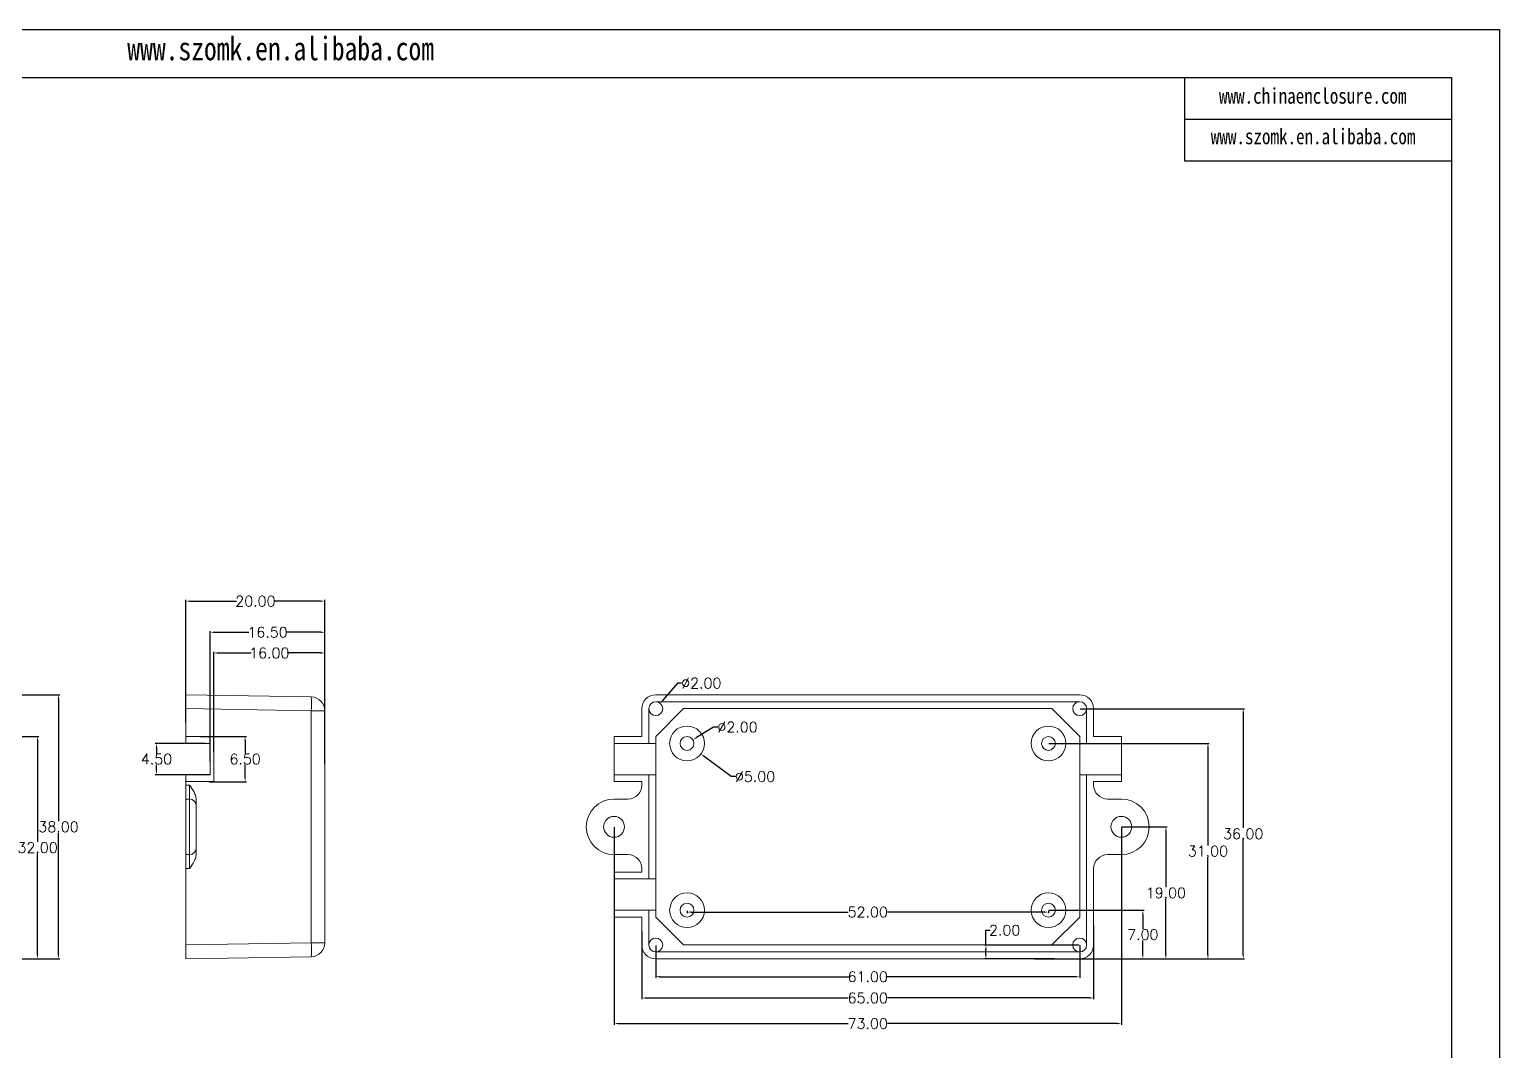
# Model space of a CAD drawing. Header units: inches. Extents: x 2300 to 3202, y 573 to 863.
# Drawn here: x 2499.3 to 2710.8, y 716.4 to 863.3 of the extents above; entities that cross this region are included whole.
import ezdxf

# ---------------------------------------------------------------- set-up
doc = ezdxf.new("R2010")
doc.units = ezdxf.units.IN
doc.layers.add('文字', color=81, linetype='Continuous')
doc.styles.get("Standard").update_dxf_attribs({"font": 'txt', "bigfont": 'gbcbig.shx'})
doc.styles.add('宋体', font='', dxfattribs={"width": 0.8, "height": 3.5})
doc.styles.get('宋体').set_extended_font_data('SimSun')
doc.dimstyles.new('2', dxfattribs={"dimtxt": 1.5, "dimasz": 0.6, "dimexe": 0.18, "dimexo": 0.0625, "dimgap": 0.09, "dimtad": 0, "dimtih": 1, "dimtoh": 1, "dimzin": 0, "dimdsep": 46, "dimtxsty": 'Standard', "dimcen": 0, "dimadec": 0, "dimazin": 2, "dimtfac": 1, "dimtofl": 0, "dimtmove": 0, "dimatfit": 3, "dimfxl": 1, "dimtolj": 1, "dimtzin": 0, "dimarcsym": 0})

# ---------------------------------------------------------------- blocks, each defined once
blk = doc.blocks.new('*D304')
at = {"color": 0, "lineweight": -2, "transparency": 16777216}
for p, q in [((2475.7, 761.6), (2500.66, 761.6)), ((2500.48, 761), (2500.48, 746.44)), ((2500.48, 730.2), (2500.48, 744.76)), ((2464.21, 729.6), (2500.66, 729.6))]:
    blk.add_line(p, q, dxfattribs=at)
at = {"color": 0, "transparency": 16777216}
for points in [[(2500.38, 761), (2500.58, 761), (2500.48, 761.6)], [(2500.38, 730.2), (2500.58, 730.2), (2500.48, 729.6)]]:
    blk.add_solid(points, dxfattribs=at)
at = {"layer": 'Defpoints', "color": 0, "transparency": 16777216}
for p in [(2475.64, 761.6), (2500.48, 761.6), (2464.15, 729.6)]:
    blk.add_point(p, dxfattribs=at)
at = {"color": 0, "transparency": 16777216, "insert": (2500.48, 745.6), "char_height": 1.5, "attachment_point": 5}
blk.add_mtext('\\A1;32.00', dxfattribs=at)
blk = doc.blocks.new('*D305')
at = {"color": 0, "lineweight": -2, "transparency": 16777216}
for p, q in [((2468.77, 767.6), (2503.67, 767.6)), ((2503.49, 767), (2503.49, 749.44)), ((2503.49, 730.2), (2503.49, 747.76)), ((2467.21, 729.6), (2503.67, 729.6))]:
    blk.add_line(p, q, dxfattribs=at)
at = {"color": 0, "transparency": 16777216}
for points in [[(2503.39, 767), (2503.59, 767), (2503.49, 767.6)], [(2503.39, 730.2), (2503.59, 730.2), (2503.49, 729.6)]]:
    blk.add_solid(points, dxfattribs=at)
at = {"layer": 'Defpoints', "color": 0, "transparency": 16777216}
for p in [(2468.71, 767.6), (2503.49, 767.6), (2467.15, 729.6)]:
    blk.add_point(p, dxfattribs=at)
at = {"color": 0, "transparency": 16777216, "insert": (2503.49, 748.6), "char_height": 1.5, "attachment_point": 5}
blk.add_mtext('\\A1;38.00', dxfattribs=at)
blk = doc.blocks.new('*D307')
at = {"color": 0, "lineweight": -2, "transparency": 16777216}
for p, q in [((2525.82, 759.37), (2525.82, 773.79)), ((2526.42, 773.61), (2531.23, 773.61)), ((2541.22, 773.61), (2536.41, 773.61)), ((2541.82, 757.66), (2541.82, 773.79))]:
    blk.add_line(p, q, dxfattribs=at)
at = {"color": 0, "transparency": 16777216}
for points in [[(2526.42, 773.71), (2526.42, 773.51), (2525.82, 773.61)], [(2541.22, 773.71), (2541.22, 773.51), (2541.82, 773.61)]]:
    blk.add_solid(points, dxfattribs=at)
at = {"layer": 'Defpoints', "color": 0, "transparency": 16777216}
for p in [(2525.82, 773.61), (2525.82, 759.31), (2541.82, 757.59)]:
    blk.add_point(p, dxfattribs=at)
at = {"color": 0, "transparency": 16777216, "insert": (2533.82, 773.61), "char_height": 1.5, "attachment_point": 5}
blk.add_mtext('\\A1;16.00', dxfattribs=at)
blk = doc.blocks.new('*D308')
at = {"color": 0, "lineweight": -2, "transparency": 16777216}
for p, q in [((2523.88, 761.6), (2530.52, 761.6)), ((2530.34, 761), (2530.34, 759.19)), ((2530.34, 755.7), (2530.34, 757.51)), ((2525.15, 755.1), (2530.52, 755.1))]:
    blk.add_line(p, q, dxfattribs=at)
at = {"color": 0, "transparency": 16777216}
for points in [[(2530.24, 761), (2530.44, 761), (2530.34, 761.6)], [(2530.24, 755.7), (2530.44, 755.7), (2530.34, 755.1)]]:
    blk.add_solid(points, dxfattribs=at)
at = {"layer": 'Defpoints', "color": 0, "transparency": 16777216}
for p in [(2523.82, 761.6), (2525.08, 755.1), (2530.34, 755.1)]:
    blk.add_point(p, dxfattribs=at)
at = {"color": 0, "transparency": 16777216, "insert": (2530.34, 758.35), "char_height": 1.5, "attachment_point": 5}
blk.add_mtext('\\A1;6.50', dxfattribs=at)
blk = doc.blocks.new('*D309')
at = {"color": 0, "lineweight": -2, "transparency": 16777216}
for p, q in [((2525.32, 758), (2525.32, 776.77)), ((2525.92, 776.59), (2530.86, 776.59)), ((2541.22, 776.59), (2536.29, 776.59)), ((2541.82, 758.54), (2541.82, 776.77))]:
    blk.add_line(p, q, dxfattribs=at)
at = {"color": 0, "transparency": 16777216}
for points in [[(2525.92, 776.69), (2525.92, 776.49), (2525.32, 776.59)], [(2541.22, 776.69), (2541.22, 776.49), (2541.82, 776.59)]]:
    blk.add_solid(points, dxfattribs=at)
at = {"layer": 'Defpoints', "color": 0, "transparency": 16777216}
for p in [(2541.82, 776.59), (2525.32, 757.93), (2541.82, 758.48)]:
    blk.add_point(p, dxfattribs=at)
at = {"color": 0, "transparency": 16777216, "insert": (2533.57, 776.59), "char_height": 1.5, "attachment_point": 5}
blk.add_mtext('\\A1;16.50', dxfattribs=at)
blk = doc.blocks.new('*D310')
at = {"color": 0, "lineweight": -2, "transparency": 16777216}
for p, q in [((2521.82, 763.67), (2521.82, 781.25)), ((2522.42, 781.07), (2529.11, 781.07)), ((2541.22, 781.07), (2534.54, 781.07)), ((2541.82, 758.54), (2541.82, 781.25))]:
    blk.add_line(p, q, dxfattribs=at)
at = {"color": 0, "transparency": 16777216}
for points in [[(2522.42, 781.17), (2522.42, 780.97), (2521.82, 781.07)], [(2541.22, 781.17), (2541.22, 780.97), (2541.82, 781.07)]]:
    blk.add_solid(points, dxfattribs=at)
at = {"layer": 'Defpoints', "color": 0, "transparency": 16777216}
for p in [(2521.82, 781.07), (2521.82, 763.6), (2541.82, 758.48)]:
    blk.add_point(p, dxfattribs=at)
at = {"color": 0, "transparency": 16777216, "insert": (2531.82, 781.07), "char_height": 1.5, "attachment_point": 5}
blk.add_mtext('\\A1;20.00', dxfattribs=at)
blk = doc.blocks.new('*D311')
at = {"color": 0, "lineweight": -2, "transparency": 16777216}
for p, q in [((2524.63, 760.6), (2517.41, 760.6)), ((2517.59, 760), (2517.59, 759.19)), ((2517.59, 756.7), (2517.59, 757.51)), ((2525.26, 756.1), (2517.41, 756.1))]:
    blk.add_line(p, q, dxfattribs=at)
at = {"color": 0, "transparency": 16777216}
for points in [[(2517.49, 760), (2517.69, 760), (2517.59, 760.6)], [(2517.49, 756.7), (2517.69, 756.7), (2517.59, 756.1)]]:
    blk.add_solid(points, dxfattribs=at)
at = {"layer": 'Defpoints', "color": 0, "transparency": 16777216}
for p in [(2517.59, 760.6), (2524.7, 760.6), (2525.32, 756.1)]:
    blk.add_point(p, dxfattribs=at)
at = {"color": 0, "transparency": 16777216, "insert": (2517.59, 758.35), "char_height": 1.5, "attachment_point": 5}
blk.add_mtext('\\A1;4.50', dxfattribs=at)
blk = doc.blocks.new('*D316')
at = {"color": 0, "lineweight": -2, "transparency": 16777216}
for p, q in [((2652.43, 734.38), (2652.43, 723.8)), ((2587.43, 733.54), (2587.43, 723.8)), ((2588.03, 723.98), (2617.09, 723.98)), ((2651.83, 723.98), (2622.77, 723.98))]:
    blk.add_line(p, q, dxfattribs=at)
at = {"color": 0, "transparency": 16777216}
for points in [[(2588.03, 724.08), (2588.03, 723.88), (2587.43, 723.98)], [(2651.83, 724.08), (2651.83, 723.88), (2652.43, 723.98)]]:
    blk.add_solid(points, dxfattribs=at)
at = {"layer": 'Defpoints', "color": 0, "transparency": 16777216}
for p in [(2652.43, 734.44), (2587.43, 733.6), (2652.43, 723.98)]:
    blk.add_point(p, dxfattribs=at)
at = {"color": 0, "transparency": 16777216, "insert": (2619.93, 723.98), "char_height": 1.5, "attachment_point": 5}
blk.add_mtext('\\A1;65.00', dxfattribs=at)
blk = doc.blocks.new('*D317')
at = {"color": 0, "lineweight": -2, "transparency": 16777216}
for p, q in [((2583.43, 748.54), (2583.43, 720.12)), ((2656.43, 748.54), (2656.43, 720.12)), ((2584.03, 720.3), (2617.09, 720.3)), ((2655.83, 720.3), (2622.77, 720.3))]:
    blk.add_line(p, q, dxfattribs=at)
at = {"color": 0, "transparency": 16777216}
for points in [[(2584.03, 720.4), (2584.03, 720.2), (2583.43, 720.3)], [(2655.83, 720.4), (2655.83, 720.2), (2656.43, 720.3)]]:
    blk.add_solid(points, dxfattribs=at)
at = {"layer": 'Defpoints', "color": 0, "transparency": 16777216}
for p in [(2583.43, 748.6), (2656.43, 748.6), (2656.43, 720.3)]:
    blk.add_point(p, dxfattribs=at)
at = {"color": 0, "transparency": 16777216, "insert": (2619.93, 720.3), "char_height": 1.5, "attachment_point": 5}
blk.add_mtext('\\A1;73.00', dxfattribs=at)
blk = doc.blocks.new('*D318')
at = {"color": 0, "lineweight": -2, "transparency": 16777216}
for p, q in [((2589.43, 731.54), (2589.43, 726.86)), ((2650.43, 731.54), (2650.43, 726.86)), ((2590.03, 727.04), (2617.34, 727.04)), ((2649.83, 727.04), (2622.52, 727.04))]:
    blk.add_line(p, q, dxfattribs=at)
at = {"color": 0, "transparency": 16777216}
for points in [[(2590.03, 727.14), (2590.03, 726.94), (2589.43, 727.04)], [(2649.83, 727.14), (2649.83, 726.94), (2650.43, 727.04)]]:
    blk.add_solid(points, dxfattribs=at)
at = {"layer": 'Defpoints', "color": 0, "transparency": 16777216}
for p in [(2589.43, 731.6), (2650.43, 731.6), (2650.43, 727.04)]:
    blk.add_point(p, dxfattribs=at)
at = {"color": 0, "transparency": 16777216, "insert": (2619.93, 727.04), "char_height": 1.5, "attachment_point": 5}
blk.add_mtext('\\A1;61.00', dxfattribs=at)
blk = doc.blocks.new('*D319')
at = {"color": 0, "lineweight": -2, "transparency": 16777216}
for p, q in [((2593.93, 736.54), (2593.93, 736.16)), ((2594.53, 736.34), (2617.09, 736.34)), ((2645.33, 736.34), (2622.77, 736.34)), ((2645.93, 736.54), (2645.93, 736.16))]:
    blk.add_line(p, q, dxfattribs=at)
at = {"color": 0, "transparency": 16777216}
for points in [[(2594.53, 736.44), (2594.53, 736.24), (2593.93, 736.34)], [(2645.33, 736.44), (2645.33, 736.24), (2645.93, 736.34)]]:
    blk.add_solid(points, dxfattribs=at)
at = {"layer": 'Defpoints', "color": 0, "transparency": 16777216}
for p in [(2593.93, 736.6), (2645.93, 736.6), (2645.93, 736.34)]:
    blk.add_point(p, dxfattribs=at)
at = {"color": 0, "transparency": 16777216, "insert": (2619.93, 736.34), "char_height": 1.5, "attachment_point": 5}
blk.add_mtext('\\A1;52.00', dxfattribs=at)
blk = doc.blocks.new('*D320')
at = {"color": 0, "lineweight": -2, "transparency": 16777216}
for p, q in [((2645.99, 736.6), (2659.69, 736.6)), ((2659.51, 736), (2659.51, 733.94)), ((2659.51, 730.2), (2659.51, 732.26)), ((2647.75, 729.6), (2659.69, 729.6))]:
    blk.add_line(p, q, dxfattribs=at)
at = {"color": 0, "transparency": 16777216}
for points in [[(2659.41, 736), (2659.61, 736), (2659.51, 736.6)], [(2659.41, 730.2), (2659.61, 730.2), (2659.51, 729.6)]]:
    blk.add_solid(points, dxfattribs=at)
at = {"layer": 'Defpoints', "color": 0, "transparency": 16777216}
for p in [(2645.93, 736.6), (2659.51, 736.6), (2647.69, 729.6)]:
    blk.add_point(p, dxfattribs=at)
at = {"color": 0, "transparency": 16777216, "insert": (2659.51, 733.1), "char_height": 1.5, "attachment_point": 5}
blk.add_mtext('\\A1;7.00', dxfattribs=at)
blk = doc.blocks.new('*D321')
at = {"color": 0, "lineweight": -2, "transparency": 16777216}
for p, q in [((2656.49, 748.6), (2663.01, 748.6)), ((2662.83, 748), (2662.83, 739.94)), ((2662.83, 730.2), (2662.83, 738.26)), ((2647.81, 729.6), (2663.01, 729.6))]:
    blk.add_line(p, q, dxfattribs=at)
at = {"color": 0, "transparency": 16777216}
for points in [[(2662.73, 748), (2662.93, 748), (2662.83, 748.6)], [(2662.73, 730.2), (2662.93, 730.2), (2662.83, 729.6)]]:
    blk.add_solid(points, dxfattribs=at)
at = {"layer": 'Defpoints', "color": 0, "transparency": 16777216}
for p in [(2656.43, 748.6), (2662.83, 748.6), (2647.75, 729.6)]:
    blk.add_point(p, dxfattribs=at)
at = {"color": 0, "transparency": 16777216, "insert": (2662.83, 739.1), "char_height": 1.5, "attachment_point": 5}
blk.add_mtext('\\A1;19.00', dxfattribs=at)
blk = doc.blocks.new('*D322')
at = {"color": 0, "lineweight": -2, "transparency": 16777216}
for p, q in [((2645.99, 760.6), (2669.06, 760.6)), ((2668.88, 760), (2668.88, 745.94)), ((2668.88, 730.2), (2668.88, 744.26)), ((2643.91, 729.6), (2669.06, 729.6))]:
    blk.add_line(p, q, dxfattribs=at)
at = {"color": 0, "transparency": 16777216}
for points in [[(2668.78, 760), (2668.98, 760), (2668.88, 760.6)], [(2668.78, 730.2), (2668.98, 730.2), (2668.88, 729.6)]]:
    blk.add_solid(points, dxfattribs=at)
at = {"layer": 'Defpoints', "color": 0, "transparency": 16777216}
for p in [(2645.93, 760.6), (2668.88, 760.6), (2643.85, 729.6)]:
    blk.add_point(p, dxfattribs=at)
at = {"color": 0, "transparency": 16777216, "insert": (2668.88, 745.1), "char_height": 1.5, "attachment_point": 5}
blk.add_mtext('\\A1;31.00', dxfattribs=at)
blk = doc.blocks.new('*D323')
at = {"color": 0, "lineweight": -2, "transparency": 16777216}
for p, q in [((2636.94, 731.6), (2636.94, 733.73)), ((2636.94, 733.73), (2637.54, 733.73)), ((2650.36, 731.6), (2636.76, 731.6)), ((2636.94, 730.2), (2636.94, 731)), ((2646.81, 729.6), (2636.76, 729.6))]:
    blk.add_line(p, q, dxfattribs=at)
at = {"color": 0, "transparency": 16777216}
for points in [[(2636.84, 731), (2637.04, 731), (2636.94, 731.6)], [(2636.84, 730.2), (2637.04, 730.2), (2636.94, 729.6)]]:
    blk.add_solid(points, dxfattribs=at)
at = {"layer": 'Defpoints', "color": 0, "transparency": 16777216}
for p in [(2636.94, 731.6), (2650.43, 731.6), (2646.87, 729.6)]:
    blk.add_point(p, dxfattribs=at)
at = {"color": 0, "transparency": 16777216, "insert": (2639.63, 733.73), "char_height": 1.5, "attachment_point": 5}
blk.add_mtext('\\A1;2.00', dxfattribs=at)
blk = doc.blocks.new('*D324')
at = {"color": 0, "lineweight": -2, "transparency": 16777216}
for p, q in [((2650.49, 765.6), (2674.14, 765.6)), ((2673.96, 765), (2673.96, 748.44)), ((2673.96, 730.2), (2673.96, 746.76)), ((2646.87, 729.6), (2674.14, 729.6))]:
    blk.add_line(p, q, dxfattribs=at)
at = {"color": 0, "transparency": 16777216}
for points in [[(2673.86, 765), (2674.06, 765), (2673.96, 765.6)], [(2673.86, 730.2), (2674.06, 730.2), (2673.96, 729.6)]]:
    blk.add_solid(points, dxfattribs=at)
at = {"layer": 'Defpoints', "color": 0, "transparency": 16777216}
for p in [(2650.43, 765.6), (2673.96, 765.6), (2646.81, 729.6)]:
    blk.add_point(p, dxfattribs=at)
at = {"color": 0, "transparency": 16777216, "insert": (2673.96, 747.6), "char_height": 1.5, "attachment_point": 5}
blk.add_mtext('\\A1;36.00', dxfattribs=at)
blk = doc.blocks.new('*D325')
at = {"color": 0, "lineweight": -2, "transparency": 16777216}
for p, q in [((2600.28, 755.83), (2596.4, 758.74)), ((2600.88, 755.83), (2600.28, 755.83))]:
    blk.add_line(p, q, dxfattribs=at)
at = {"color": 0, "transparency": 16777216}
blk.add_solid([(2596.46, 758.82), (2596.34, 758.66), (2595.92, 759.1)], dxfattribs=at)
at = {"layer": 'Defpoints', "color": 0, "transparency": 16777216}
for p in [(2591.93, 762.11), (2595.92, 759.1)]:
    blk.add_point(p, dxfattribs=at)
at = {"color": 0, "transparency": 16777216, "insert": (2603.72, 755.83), "char_height": 1.5, "attachment_point": 5}
blk.add_mtext('\\A1;∅5.00', dxfattribs=at)
blk = doc.blocks.new('*D326')
at = {"color": 0, "lineweight": -2, "transparency": 16777216}
for p, q in [((2597.75, 762.95), (2595.29, 761.44)), ((2598.35, 762.95), (2597.75, 762.95))]:
    blk.add_line(p, q, dxfattribs=at)
at = {"color": 0, "transparency": 16777216}
blk.add_solid([(2595.24, 761.52), (2595.34, 761.35), (2594.78, 761.13)], dxfattribs=at)
at = {"layer": 'Defpoints', "color": 0, "transparency": 16777216}
for p in [(2593.07, 760.08), (2594.78, 761.13)]:
    blk.add_point(p, dxfattribs=at)
at = {"color": 0, "transparency": 16777216, "insert": (2601.19, 762.95), "char_height": 1.5, "attachment_point": 5}
blk.add_mtext('\\A1;∅2.00', dxfattribs=at)
blk = doc.blocks.new('*D327')
at = {"color": 0, "lineweight": -2, "transparency": 16777216}
for p, q in [((2592.54, 769.27), (2590.46, 766.82)), ((2593.14, 769.27), (2592.54, 769.27))]:
    blk.add_line(p, q, dxfattribs=at)
at = {"color": 0, "transparency": 16777216}
blk.add_solid([(2590.39, 766.89), (2590.54, 766.76), (2590.07, 766.37)], dxfattribs=at)
at = {"layer": 'Defpoints', "color": 0, "transparency": 16777216}
for p in [(2590.07, 766.37), (2588.78, 764.84)]:
    blk.add_point(p, dxfattribs=at)
at = {"color": 0, "transparency": 16777216, "insert": (2595.98, 769.27), "char_height": 1.5, "attachment_point": 5}
blk.add_mtext('\\A1;∅2.00', dxfattribs=at)

msp = doc.modelspace()

# ---------------------------------------------------------------- linework, layer by layer
for p, q in [((2300.197, 863.315), (2710.847, 863.315)), ((2710.847, 863.315), (2710.847, 572.957)), ((2310.823, 856.402), (2703.934, 856.402)), ((2665.526, 856.402), (2665.526, 844.4)), ((2703.934, 856.402), (2703.934, 579.87)), ((2665.526, 850.401), (2703.934, 850.401)), ((2665.526, 844.4), (2703.934, 844.4))]:
    msp.add_line(p, q)
at = {"color": 7, "linetype": 'Continuous', "lineweight": 15}
for p, q in [((2521.821, 767.604), (2539.856, 767.289)), ((2521.821, 765.604), (2521.821, 767.604)), ((2589.427, 767.604), (2650.428, 767.604)), ((2650.427, 766.604), (2589.427, 766.604)), ((2539.856, 765.289), (2521.821, 765.604)), ((2521.821, 765.604), (2521.821, 761.604)), ((2539.856, 731.918), (2539.856, 765.289)), ((2541.821, 765.289), (2539.856, 765.289)), ((2541.821, 765.289), (2541.821, 731.918)), ((2587.427, 761.604), (2587.427, 765.604)), ((2588.427, 765.604), (2588.427, 760.604)), ((2589.427, 761.604), (2593.427, 765.604)), ((2646.427, 765.604), (2593.427, 765.604)), ((2650.427, 761.604), (2646.427, 765.604)), ((2651.427, 760.604), (2651.427, 765.604)), ((2652.427, 765.604), (2652.427, 761.604)), ((2525.821, 761.604), (2521.821, 761.604)), ((2521.821, 761.604), (2521.821, 760.604)), ((2525.821, 761.604), (2525.821, 755.104)), ((2583.427, 761.604), (2583.427, 760.604)), ((2587.427, 761.604), (2583.427, 761.604)), ((2589.427, 761.604), (2589.427, 760.604)), ((2650.427, 760.604), (2650.427, 761.604)), ((2652.427, 761.604), (2656.427, 761.604)), ((2656.427, 761.604), (2656.427, 760.604)), ((2525.321, 760.604), (2521.821, 760.604)), ((2525.321, 760.604), (2525.321, 756.104)), ((2588.427, 760.604), (2583.427, 760.604)), ((2583.427, 760.604), (2583.427, 756.104)), ((2589.427, 760.604), (2588.427, 760.604)), ((2589.427, 760.604), (2589.427, 756.104)), ((2650.427, 760.604), (2651.427, 760.604)), ((2650.427, 756.104), (2650.427, 760.604)), ((2651.427, 760.604), (2656.427, 760.604)), ((2656.427, 760.604), (2656.427, 756.104)), ((2525.321, 756.104), (2521.821, 756.104)), ((2521.821, 756.104), (2521.821, 755.104)), ((2583.427, 756.104), (2583.427, 755.104)), ((2583.427, 756.104), (2588.427, 756.104)), ((2588.427, 756.104), (2588.427, 741.104)), ((2588.427, 756.104), (2589.427, 756.104)), ((2589.427, 756.104), (2589.427, 741.104)), ((2650.427, 735.604), (2650.427, 756.104)), ((2651.427, 756.104), (2650.427, 756.104)), ((2651.427, 731.604), (2651.427, 756.104)), ((2656.427, 756.104), (2651.427, 756.104)), ((2656.427, 756.104), (2656.427, 755.104)), ((2525.821, 755.104), (2521.821, 755.104)), ((2521.821, 755.104), (2521.821, 754.604)), ((2521.821, 754.604), (2522.339, 754.604)), ((2521.821, 752.604), (2521.821, 754.604)), ((2583.427, 755.104), (2587.427, 755.104)), ((2587.427, 754.604), (2587.427, 755.104)), ((2652.427, 755.104), (2652.427, 754.604)), ((2656.427, 755.104), (2652.427, 755.104)), ((2521.821, 752.604), (2521.821, 744.604)), ((2522.321, 752.604), (2521.821, 752.604)), ((2522.321, 744.604), (2522.321, 752.604)), ((2523.321, 752.384), (2523.321, 751.604)), ((2523.321, 751.604), (2523.321, 745.604)), ((2585.427, 752.604), (2583.427, 752.604)), ((2654.428, 752.604), (2656.427, 752.604)), ((2523.321, 745.604), (2523.321, 744.824)), ((2522.321, 744.604), (2521.821, 744.604)), ((2521.821, 742.604), (2521.821, 744.604)), ((2522.339, 742.604), (2521.821, 742.604)), ((2521.821, 742.604), (2521.821, 731.604)), ((2583.427, 744.604), (2585.427, 744.604)), ((2587.427, 742.104), (2587.427, 742.604)), ((2652.427, 742.604), (2652.427, 731.604)), ((2656.427, 744.604), (2654.428, 744.604)), ((2583.427, 741.104), (2583.427, 742.104)), ((2583.427, 742.104), (2587.427, 742.104)), ((2583.427, 741.104), (2588.427, 741.104)), ((2583.427, 736.604), (2583.427, 741.104)), ((2588.427, 741.104), (2589.427, 741.104)), ((2589.427, 741.104), (2589.427, 736.604)), ((2583.427, 735.604), (2583.427, 736.604)), ((2588.427, 736.604), (2583.427, 736.604)), ((2588.427, 736.604), (2588.427, 731.604)), ((2589.427, 736.604), (2588.427, 736.604)), ((2589.427, 736.604), (2589.427, 735.604)), ((2587.427, 735.604), (2583.427, 735.604)), ((2587.427, 731.604), (2587.427, 735.604)), ((2589.427, 735.604), (2593.427, 731.604)), ((2650.427, 735.604), (2646.427, 731.604)), ((2521.821, 731.604), (2539.856, 731.918)), ((2521.821, 729.604), (2521.821, 731.604)), ((2539.856, 729.919), (2521.821, 729.604)), ((2539.856, 731.918), (2541.821, 731.918)), ((2589.427, 730.604), (2650.427, 730.604)), ((2593.427, 731.604), (2646.427, 731.604)), ((2650.428, 729.604), (2589.427, 729.604))]:
    msp.add_line(p, q, dxfattribs=at)
for centre, radius in [((2593.927, 760.604), 2.5), ((2593.927, 760.604), 1), ((2645.927, 760.604), 2.5), ((2645.927, 760.604), 1), ((2583.427, 748.604), 1.5), ((2656.427, 748.604), 1.5), ((2593.927, 736.604), 2.5), ((2645.927, 736.604), 2.5), ((2593.927, 736.604), 1), ((2645.927, 736.604), 1)]:
    msp.add_circle(centre, radius, dxfattribs=at)
for centre, radius, start, end in [((2511.201, 766.289), 28.673, 358.00162, 1.99838), ((2539.821, 765.289), 2, 0, 89), ((2589.427, 765.604), 1, 90, 180), ((2589.427, 765.604), 1, 180, 90), ((2650.427, 765.604), 1, 90, 0), ((2650.427, 765.604), 1, 0, 90), ((2522.321, 751.604), 1, 0, 90), ((2583.427, 748.604), 4, 90, 270), ((2656.427, 748.604), 4, 270, 90), ((2522.321, 745.604), 1, 270, 0), ((2589.427, 731.604), 1, 270, 180), ((2650.427, 731.604), 1, 0, 270), ((2511.201, 730.919), 28.673, 358.00162, 1.99838), ((2539.821, 731.918), 2, 271, 0), ((2589.427, 731.604), 1, 180, 270), ((2650.427, 731.604), 1, 270, 0)]:
    msp.add_arc(centre, radius, start, end, dxfattribs=at)
for centre, major_axis, ratio, start_param, end_param in [((2589.428, 765.604), (-1.415, 1.415), 0.9996955, 5.4979394, 7.0684312), ((2650.427, 765.604), (1.415, 1.415), 0.9996955, 5.4979394, 7.0684312), ((2522.321, 754.604), (0, 2), 0.0087262, 3.1415927, 4.712389), ((2585.427, 754.604), (2, 0), 0.9998477, 4.712389, 6.2831853), ((2654.428, 754.604), (2, 0), 0.9998477, 3.1415927, 4.712389), ((2522.321, 742.604), (0, 2), 0.0087262, 4.712389, 6.2831853), ((2585.427, 742.604), (-2, 0), 0.9998477, 3.1415927, 4.712389), ((2654.428, 742.604), (-2, 0), 0.9998477, 4.712389, 6.2831853), ((2589.428, 731.604), (-1.415, -1.415), 0.9996955, 5.4979394, 7.0684312), ((2650.427, 731.604), (1.415, -1.415), 0.9996955, 5.4979394, 7.0684312)]:
    msp.add_ellipse(centre, major_axis=major_axis, ratio=ratio, start_param=start_param, end_param=end_param, dxfattribs=at)
for points in [[(2523.321, 752.384), (2523.321, 752.592), (2523.287, 752.795), (2523.171, 753.193), (2523.09, 753.384), (2522.813, 753.931), (2522.576, 754.268), (2522.339, 754.604)], [(2523.321, 744.824), (2523.321, 744.615), (2523.287, 744.413), (2523.171, 744.015), (2523.09, 743.824), (2522.813, 743.277), (2522.576, 742.94), (2522.339, 742.604)]]:
    msp.add_open_spline(points, degree=3, knots=[0, 0, 0, 0, 0.25, 0.25, 0.5, 0.5, 1, 1, 1, 1], dxfattribs=at)

# ---------------------------------------------------------------- texts
at = {"layer": '文字', "color": 0, "attachment_point": 1, "style": '宋体'}
for s, insert, char_height, width in [('www.szomk.en.alibaba.com', (2513.387, 862.256), 3.37984, 59.38046), ('www.chinaenclosure.com', (2670.474, 854.882), 2.25322, 39.58698), ('www.szomk.en.alibaba.com', (2669.297, 849.047), 2.25322, 39.58698)]:
    msp.add_mtext(s, dxfattribs=dict(at, insert=insert, char_height=char_height, width=width))

# ---------------------------------------------------------------- dimensions: what is measured, and where the dimension line sits
for base, p1, p2, picture, middle in [((2521.821, 781.074), (2541.821, 758.477), (2521.821, 763.604), '*D310', (2531.821, 781.074)), ((2541.821, 776.588), (2525.321, 757.934), (2541.821, 758.477), '*D309', (2533.571, 776.588)), ((2525.821, 773.614), (2541.821, 757.594), (2525.821, 759.307), '*D307', (2533.821, 773.614)), ((2656.427, 720.302), (2583.427, 748.604), (2656.427, 748.604), '*D317', (2619.927, 720.302)), ((2645.927, 736.336), (2593.927, 736.604), (2645.927, 736.604), '*D319', (2619.927, 736.336)), ((2652.427, 723.981), (2587.427, 733.604), (2652.427, 734.44), '*D316', (2619.927, 723.981)), ((2650.427, 727.041), (2589.427, 731.604), (2650.427, 731.604), '*D318', (2619.927, 727.041))]:
    dim = msp.add_linear_dim(base=base, p1=p1, p2=p2, dimstyle='2')
    dim.commit()
    dim.dimension.update_dxf_attribs({"geometry": picture, "text_midpoint": middle})
for p1, p2, picture, middle in [((2588.78, 764.842), (2590.075, 766.366), '*D327', (2595.983, 769.27)), ((2593.074, 760.082), (2594.78, 761.126), '*D326', (2601.194, 762.947)), ((2591.93, 762.107), (2595.925, 759.101), '*D325', (2603.716, 755.826))]:
    dim = msp.add_diameter_dim_2p(p1=p1, p2=p2, dimstyle='2')
    dim.commit()
    dim.dimension.update_dxf_attribs({"geometry": picture, "text_midpoint": middle, "dimtype": 163})
for base, p1, p2, picture, middle in [((2503.486, 767.604), (2467.147, 729.604), (2468.712, 767.604), '*D305', (2503.486, 748.604)), ((2673.961, 765.604), (2646.807, 729.604), (2650.427, 765.604), '*D324', (2673.961, 747.604)), ((2500.484, 761.604), (2464.151, 729.604), (2475.64, 761.604), '*D304', (2500.484, 745.604)), ((2530.342, 755.104), (2523.821, 761.604), (2525.083, 755.104), '*D308', (2530.342, 758.354)), ((2517.594, 760.604), (2525.321, 756.104), (2524.697, 760.604), '*D311', (2517.594, 758.354)), ((2668.878, 760.604), (2643.849, 729.604), (2645.927, 760.604), '*D322', (2668.878, 745.104)), ((2662.832, 748.604), (2647.749, 729.604), (2656.427, 748.604), '*D321', (2662.832, 739.104)), ((2659.512, 736.604), (2647.687, 729.604), (2645.927, 736.604), '*D320', (2659.512, 733.104))]:
    dim = msp.add_linear_dim(base=base, p1=p1, p2=p2, angle=90, dimstyle='2')
    dim.commit()
    dim.dimension.update_dxf_attribs({"geometry": picture, "text_midpoint": middle})
dim = msp.add_linear_dim(base=(2636.938, 731.604), p1=(2646.87, 729.604), p2=(2650.427, 731.604), angle=90, dimstyle='2')
dim.commit()
dim.dimension.update_dxf_attribs({"geometry": '*D323', "text_midpoint": (2639.628, 733.732), "dimtype": 160})

doc.saveas('drawing.dxf')
